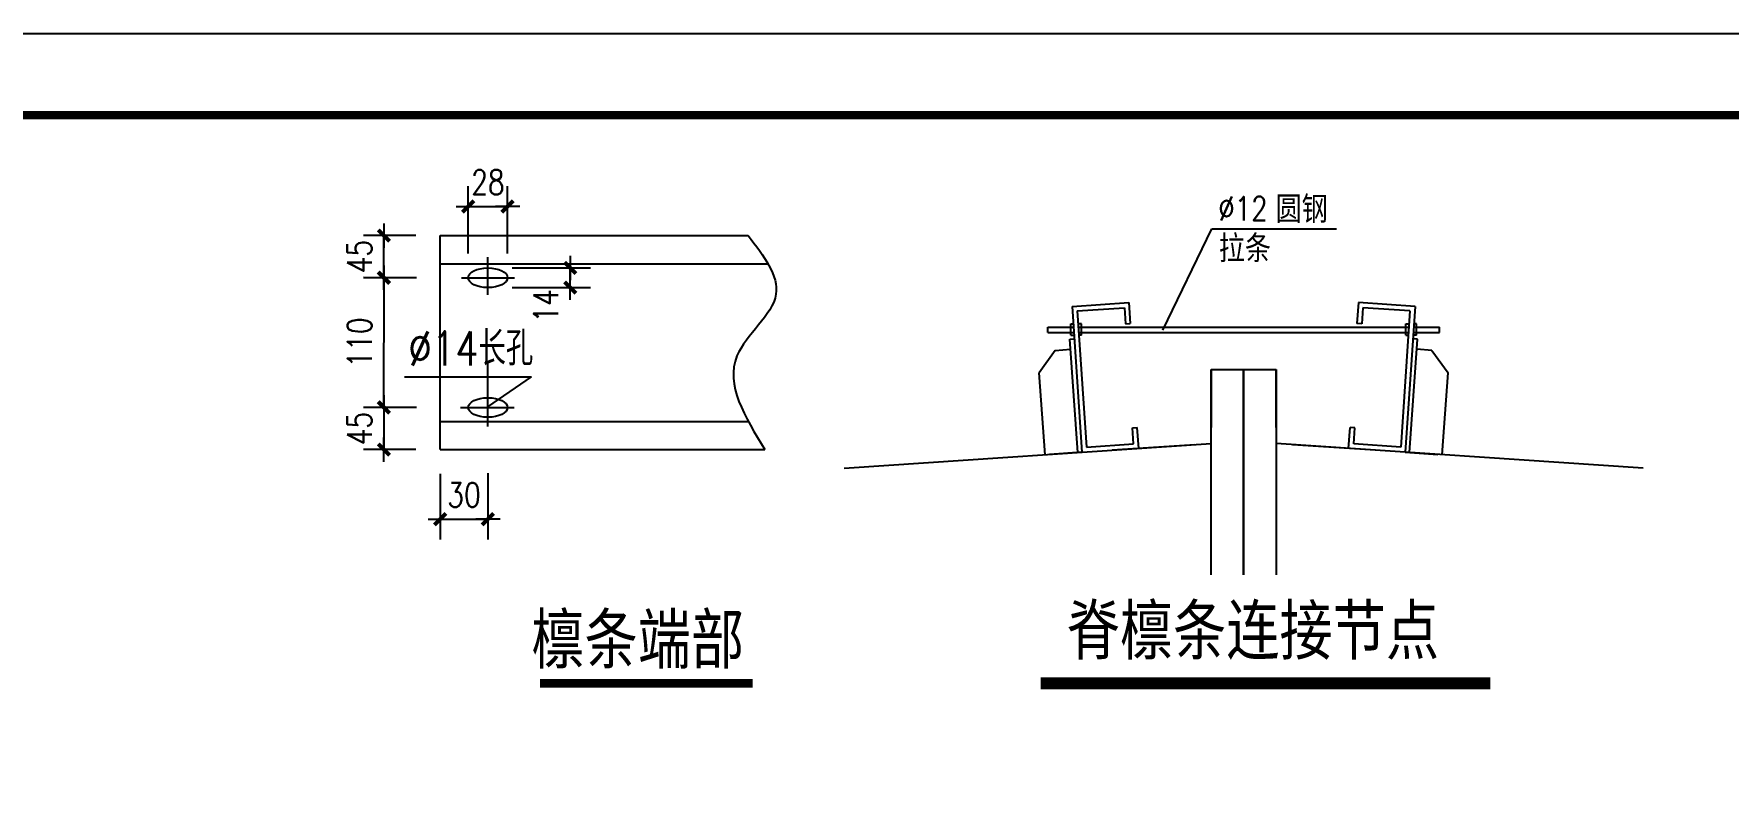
# Model space of a CAD drawing. Extents: x 31695611 to 39053694, y -59225 to 904195.
# Drawn here: x 39022392 to 39043241, y 807208 to 816443 of the extents above; entities that cross this region are included whole.
import ezdxf

# ---------------------------------------------------------------- set-up
doc = ezdxf.new("R2010")
doc.units = 0
doc.header["$LTSCALE"] = 1000
doc.header["$MEASUREMENT"] = 0
doc.linetypes.add('CENTER', pattern=[2, 1.25, -0.25, 0.25, -0.25])
doc.layers.get('0').update_dxf_attribs({"linetype": 'CONTINUOUS'})
doc.layers.get('DEFPOINTS').update_dxf_attribs({"linetype": 'CONTINUOUS'})
for name, color, linetype in [('11', 3, 'CONTINUOUS'), ('12', 15, 'CONTINUOUS'), ('DIANH', 6, 'CENTER'), ('DIM', 3, 'CONTINUOUS'), ('GREEN', 3, 'CONTINUOUS'), ('GROUND', 2, 'CONTINUOUS'), ('PUB_DIM', 3, 'CONTINUOUS'), ('PUB_TITLE', 4, 'CONTINUOUS'), ('RED', 1, 'CONTINUOUS'), ('标注', 4, 'CONTINUOUS')]:
    doc.layers.add(name, color=color, linetype=linetype)
doc.styles.add('-宋体', font='', dxfattribs={"width": 0.8})
doc.styles.add('DIM_FONT', font='SIMPLEX.shx', dxfattribs={"width": 0.8})
doc.styles.add('中西', font='romans.shx', dxfattribs={"width": 0.8, "height": 350, "bigfont": 'hztxt.shx'})
doc.styles.get('-宋体').set_extended_font_data('SimSun')
doc.dimstyles.new('DIMN', dxfattribs={"dimtxt": 300, "dimasz": 1, "dimexe": 250, "dimexo": 300, "dimgap": 150, "dimtad": 1, "dimdec": 0, "dimzin": 0, "dimtxsty": 'DIM_FONT', "dimblk": '_DIMX', "dimcen": 0.09, "dimclrt": 7, "dimazin": 3, "dimtfac": 1, "dimtdec": 0, "dimtix": 1, "dimtmove": 0, "dimatfit": 3, "dimtolj": 1, "dimtzin": 0})

# ---------------------------------------------------------------- blocks, each defined once
blk = doc.blocks.new('_DIMX')
blk.add_line((-150, 0), (150, 0))
at = {"const_width": 50}
blk.add_lwpolyline([(-70, -70), (70, 70)], dxfattribs=at)
blk = doc.blocks.new('*D67')
at = {"layer": 'DEFPOINTS', "color": 0}
for p in [(39027235, 811844), (39026699, 811326), (39027392, 811326)]:
    blk.add_point(p, dxfattribs=at)
at = {"layer": 'PUB_DIM', "color": 0}
for p, q in [((39026935, 811844), (39026449, 811844)), ((39026699, 811845), (39026699, 811846)), ((39026699, 811844), (39026699, 811326)), ((39027092, 811326), (39026449, 811326)), ((39026699, 811325), (39026699, 811324))]:
    blk.add_line(p, q, dxfattribs=at)
for p, rotation in [((39026699, 811844), 270), ((39026699, 811326), 90)]:
    blk.add_blockref('_DIMX', p, dxfattribs=dict(at, rotation=rotation))
at = {"layer": 'PUB_DIM', "color": 7, "insert": (39026399, 811585), "char_height": 300, "attachment_point": 5, "rotation": 90, "style": 'DIM_FONT'}
blk.add_mtext('\\A1;45', dxfattribs=at)
blk = doc.blocks.new('*D68')
at = {"layer": 'DEFPOINTS', "color": 0}
for p in [(39027392, 811326), (39027979, 811338), (39027979, 810469)]:
    blk.add_point(p, dxfattribs=at)
at = {"layer": 'PUB_DIM', "color": 0}
for p, q in [((39027392, 811026), (39027392, 810219)), ((39027979, 811038), (39027979, 810219)), ((39027391, 810469), (39027390, 810469)), ((39027392, 810469), (39027979, 810469)), ((39027980, 810469), (39027981, 810469))]:
    blk.add_line(p, q, dxfattribs=at)
blk.add_blockref('_DIMX', (39027392, 810469), dxfattribs=at)
at = {"layer": 'PUB_DIM', "color": 0, "rotation": 180}
blk.add_blockref('_DIMX', (39027979, 810469), dxfattribs=at)
at = {"layer": 'PUB_DIM', "color": 7, "insert": (39027685, 810769), "char_height": 300, "attachment_point": 5, "style": 'DIM_FONT'}
blk.add_mtext('\\A1;30', dxfattribs=at)
blk = doc.blocks.new('*D90')
at = {"layer": 'DEFPOINTS', "color": 0}
for p in [(39026699, 813960), (39027392, 813960), (39027401, 813441)]:
    blk.add_point(p, dxfattribs=at)
at = {"layer": 'PUB_DIM', "color": 0}
for p, q in [((39027092, 813960), (39026449, 813960)), ((39026699, 813961), (39026699, 813962)), ((39026699, 813441), (39026699, 813960)), ((39027101, 813441), (39026449, 813441)), ((39026699, 813440), (39026699, 813439))]:
    blk.add_line(p, q, dxfattribs=at)
for p, rotation in [((39026699, 813960), 270), ((39026699, 813441), 90)]:
    blk.add_blockref('_DIMX', p, dxfattribs=dict(at, rotation=rotation))
at = {"layer": 'PUB_DIM', "color": 7, "insert": (39026399, 813701), "char_height": 300, "attachment_point": 5, "rotation": 90, "style": 'DIM_FONT'}
blk.add_mtext('\\A1;45', dxfattribs=at)
blk = doc.blocks.new('*D91')
at = {"layer": 'DEFPOINTS', "color": 0}
for p in [(39027979, 813562), (39028992, 813562), (39027979, 813321)]:
    blk.add_point(p, dxfattribs=at)
at = {"layer": 'PUB_DIM', "color": 0}
for p, q in [((39028279, 813562), (39029242, 813562)), ((39028992, 813563), (39028992, 813564)), ((39028992, 813321), (39028992, 813562)), ((39028279, 813321), (39029242, 813321)), ((39028992, 813320), (39028992, 813319))]:
    blk.add_line(p, q, dxfattribs=at)
for p, rotation in [((39028992, 813562), 270), ((39028992, 813321), 90)]:
    blk.add_blockref('_DIMX', p, dxfattribs=dict(at, rotation=rotation))
at = {"layer": 'PUB_DIM', "color": 7, "insert": (39028692, 813095), "char_height": 300, "attachment_point": 5, "rotation": 90, "style": 'DIM_FONT'}
blk.add_mtext('\\A1;14', dxfattribs=at)
blk = doc.blocks.new('*D92')
at = {"layer": 'DEFPOINTS', "color": 0}
for p in [(39028221, 814318), (39027737, 813441), (39028221, 813441)]:
    blk.add_point(p, dxfattribs=at)
at = {"layer": 'PUB_DIM', "color": 0}
for p, q in [((39027737, 813741), (39027737, 814568)), ((39028221, 813741), (39028221, 814568)), ((39027736, 814318), (39027735, 814318)), ((39027737, 814318), (39028221, 814318)), ((39028222, 814318), (39028223, 814318))]:
    blk.add_line(p, q, dxfattribs=at)
blk.add_blockref('_DIMX', (39027737, 814318), dxfattribs=at)
at = {"layer": 'PUB_DIM', "color": 0, "rotation": 180}
blk.add_blockref('_DIMX', (39028221, 814318), dxfattribs=at)
at = {"layer": 'PUB_DIM', "color": 7, "insert": (39027979, 814618), "char_height": 300, "attachment_point": 5, "style": 'DIM_FONT'}
blk.add_mtext('\\A1;28', dxfattribs=at)

msp = doc.modelspace()

# ---------------------------------------------------------------- linework, layer by layer
for p, q in [((39036286.6, 812797.5), (39036888.9, 814041.7)), ((39036888.9, 814041.7), (39038421.9, 814041.7)), ((39034871.4, 812833.5), (39035186.1, 812833.5)), ((39034871.4, 812765.5), (39034871.4, 812833.5)), ((39034871.4, 812765.5), (39035190.7, 812765.5)), ((39035152, 812733.3), (39035152, 812875.2)), ((39035152, 812875.2), (39035183.3, 812875.2)), ((39035152, 812733.3), (39035193.6, 812733.3)), ((39035282.1, 812875.2), (39035244.3, 812875.2)), ((39035246.2, 812833.5), (39039312.9, 812833.5)), ((39035250.8, 812765.5), (39039308.3, 812765.5)), ((39035282.1, 812733.3), (39035253, 812733.3)), ((39035282.1, 812733.3), (39035282.1, 812875.2)), ((39039277.1, 812733.3), (39039277.1, 812875.2)), ((39039277.1, 812875.2), (39039314.9, 812875.2)), ((39039277.1, 812733.3), (39039306.3, 812733.3)), ((39039407.2, 812733.3), (39039365.7, 812733.3)), ((39039368.5, 812765.5), (39039687.9, 812765.5)), ((39039373.1, 812833.5), (39039687.9, 812833.5)), ((39039407.2, 812875.2), (39039376, 812875.2)), ((39039407.2, 812733.3), (39039407.2, 812875.2)), ((39039687.9, 812765.5), (39039687.9, 812833.5))]:
    msp.add_line(p, q)
msp.add_spline([(39031181.5, 813959.9), (39031524.2, 813237.6), (39031044.4, 812478.7), (39031387.1, 811325.8)], degree=3)
at = {"layer": '11', "elevation": 800}
for points in [[(39035168.8, 813089), (39035867.3, 813136.1)], [(39039390.3, 813089), (39038691.9, 813136.1)], [(39035232.7, 813033.2), (39035811.4, 813072.2)], [(39039326.4, 813033.2), (39038747.7, 813072.2)], [(39035824.9, 812872.7), (39035884.8, 812876.7)], [(39038734.3, 812872.7), (39038674.4, 812876.7)], [(39035911, 811595.5), (39035970.9, 811599.6)], [(39038648.1, 811595.5), (39038588.3, 811599.6)], [(39032363.5, 811098.5), (39036879.6, 811399.6)], [(39035345.9, 811357), (39035924.5, 811396)], [(39042195.7, 811098.5), (39037679.6, 811399.6)], [(39039213.3, 811357), (39038634.7, 811396)]]:
    msp.add_lwpolyline(points, dxfattribs=at)
at = {"layer": '12', "elevation": 800}
for points in [[(39035867.3, 813136.1), (39035884.8, 812876.7)], [(39038691.9, 813136.1), (39038674.4, 812876.7)], [(39035168.8, 813089), (39035290, 811293.1)], [(39035232.7, 813033.2), (39035345.9, 811357)], [(39035811.4, 813072.2), (39035824.9, 812872.7)], [(39038747.7, 813072.2), (39038734.3, 812872.7)], [(39039326.4, 813033.2), (39039213.3, 811357)], [(39039390.3, 813089), (39039269.1, 811293.1)], [(39036879.6, 809785.7), (39036879.6, 812311.7)], [(39036879.6, 812311.7), (39036879.6, 811599.6)], [(39036879.6, 812311.7), (39037279.6, 812311.7)], [(39037279.6, 809785.7), (39037279.6, 812311.7)], [(39037279.6, 812311.7), (39037279.6, 809785.7)], [(39037279.6, 812311.7), (39037679.6, 812311.7)], [(39037679.6, 812311.7), (39037679.6, 809785.7)], [(39037679.6, 811599.6), (39037679.6, 812311.7)], [(39035924.5, 811396), (39035911, 811595.5)], [(39035988.4, 811340.2), (39035970.9, 811599.6)], [(39038570.8, 811340.2), (39038588.3, 811599.6)], [(39038634.7, 811396), (39038648.1, 811595.5)], [(39035290, 811293.1), (39034890.9, 811266.2)], [(39036680.1, 811386.3), (39035662.3, 811318.4)], [(39038896.9, 811318.4), (39037879.2, 811386.3)], [(39039269.1, 811293.1), (39039668.2, 811266.2)]]:
    msp.add_lwpolyline(points, dxfattribs=at)
at = {"layer": 'DIANH'}
for p, q in [((39027979, 813230.5), (39027979, 813693.1)), ((39027653.5, 813441.5), (39028306.7, 813441.5)), ((39027979, 811612.1), (39027979, 812418.4)), ((39027643.8, 811844.2), (39028303, 811844.2))]:
    msp.add_line(p, q, dxfattribs=at)
at = {"layer": 'GREEN'}
for p in [(39026953.9, 812222.4), (39027979, 811853.9)]:
    msp.add_line(p, (39028515, 812222.4), dxfattribs=at)
at = {"layer": 'GROUND'}
for p, q in [((39034961.8, 812547.2, 800), (39034764.1, 812272.7, 800)), ((39034961.8, 812547.2, 800), (39035149.6, 812560.6, 800)), ((39035140.7, 812686, 800), (39035195.8, 812689.9, 800)), ((39035239.4, 811289.7, 800), (39035140.7, 812686, 800)), ((39039319.7, 811289.7, 800), (39039418.4, 812686, 800)), ((39039418.4, 812686, 800), (39039363.4, 812689.9, 800)), ((39039597.3, 812547.2, 800), (39039409.6, 812560.6, 800)), ((39039597.3, 812547.2, 800), (39039795, 812272.7, 800)), ((39034835.6, 811262.4, 800), (39034764.1, 812272.7, 800)), ((39039723.6, 811262.4, 800), (39039795, 812272.7, 800))]:
    msp.add_line(p, q, dxfattribs=at)
at = {"layer": 'PUB_TITLE'}
msp.add_lwpolyline([(38979394.5, 774443.1), (39053694.5, 774443.1), (39053694.5, 816443.1), (38979394.5, 816443.1)], close=True, dxfattribs=at)
at = {"layer": 'PUB_TITLE', "const_width": 100}
msp.add_lwpolyline([(38981894.5, 775443.1), (39052694.5, 775443.1), (39052694.5, 815443.1), (38981894.5, 815443.1)], close=True, dxfattribs=at)
at = {"layer": 'RED'}
for p, q in [((39027391.5, 811325.8), (39027391.5, 813959.9)), ((39027391.5, 813959.9), (39031181.5, 813959.9)), ((39027391.5, 813614.3), (39031425.8, 813614.3)), ((39027391.5, 811671.4), (39031184.3, 811671.4)), ((39027391.5, 811325.8), (39031387.1, 811325.8))]:
    msp.add_line(p, q, dxfattribs=at)
for points, const_width in [([(39028621.9, 808449), (39031235.8, 808449)], 108), ([(39034780, 808449), (39040313.7, 808449)], 144)]:
    msp.add_lwpolyline(points, dxfattribs=dict(at, const_width=const_width))
for centre in [(39027979, 813441.5), (39027979, 811844.2)]:
    msp.add_ellipse(centre, major_axis=(-241.9, 0), ratio=0.5, dxfattribs=at)

# ---------------------------------------------------------------- texts
at = {"style": '-宋体', "width": 0.8}
for s, p in [('檩条端部', (39028513.8, 808695.3)), ('脊檩条连接节点', (39035102, 808805.3))]:
    msp.add_text(s, height=600, dxfattribs=at).set_placement(p)
at = {"layer": 'DIM', "style": '-宋体', "width": 0.8}
for s, p in [('圆钢', (39037672.4, 814146.1)), ('拉条', (39036974.1, 813664.3))]:
    msp.add_text(s, height=294, dxfattribs=at).set_placement(p)
at = {"layer": '标注', "style": '中西', "width": 0.8}
for s, height, p in [('%%C12', 294, (39036968, 814146.1)), ('%%c14长孔', 420, (39027000.8, 812361.1))]:
    msp.add_text(s, height=height, dxfattribs=at).set_placement(p)

# ---------------------------------------------------------------- dimensions: what is measured, and where the dimension line sits
at = {"layer": 'PUB_DIM'}
for base, p1, p2, text, picture, middle in [((39028220.9, 814318), (39027737.1, 813441.5), (39028220.9, 813441.5), '28', '*D92', (39027979, 814618)), ((39027979, 810468.9), (39027391.5, 811325.8), (39027979, 811337.6), '30', '*D68', (39027685.3, 810768.9))]:
    dim = msp.add_linear_dim(base=base, p1=p1, p2=p2, text=text, dimstyle='DIMN', dxfattribs=at)
    dim.commit()
    dim.dimension.update_dxf_attribs({"geometry": picture, "text_midpoint": middle})
for base, p1, p2, picture, middle in [((39026699.4, 813959.9), (39027400.8, 813441.5), (39027391.5, 813959.9), '*D90', (39026399.4, 813700.7)), ((39026699.4, 811325.8), (39027235.3, 811844.2), (39027391.5, 811325.8), '*D67', (39026399.4, 811585))]:
    dim = msp.add_linear_dim(base=base, p1=p1, p2=p2, angle=90, text='45', dimstyle='DIMN', dxfattribs=at)
    dim.commit()
    dim.dimension.update_dxf_attribs({"geometry": picture, "text_midpoint": middle})
msp.add_aligned_dim(p1=(39027399, 811844.2), p2=(39027400.8, 813441.5), distance=699.7, text='110', dimstyle='DIMN', dxfattribs=at).render()
dim = msp.add_linear_dim(base=(39028992.5, 813562.4), p1=(39027979, 813320.5), p2=(39027979, 813562.4), angle=90, text='14', dimstyle='DIMN', dxfattribs=at)
dim.commit()
dim.dimension.update_dxf_attribs({"geometry": '*D91', "text_midpoint": (39028692.5, 813095.3), "dimtype": 128})

doc.saveas('drawing.dxf')
